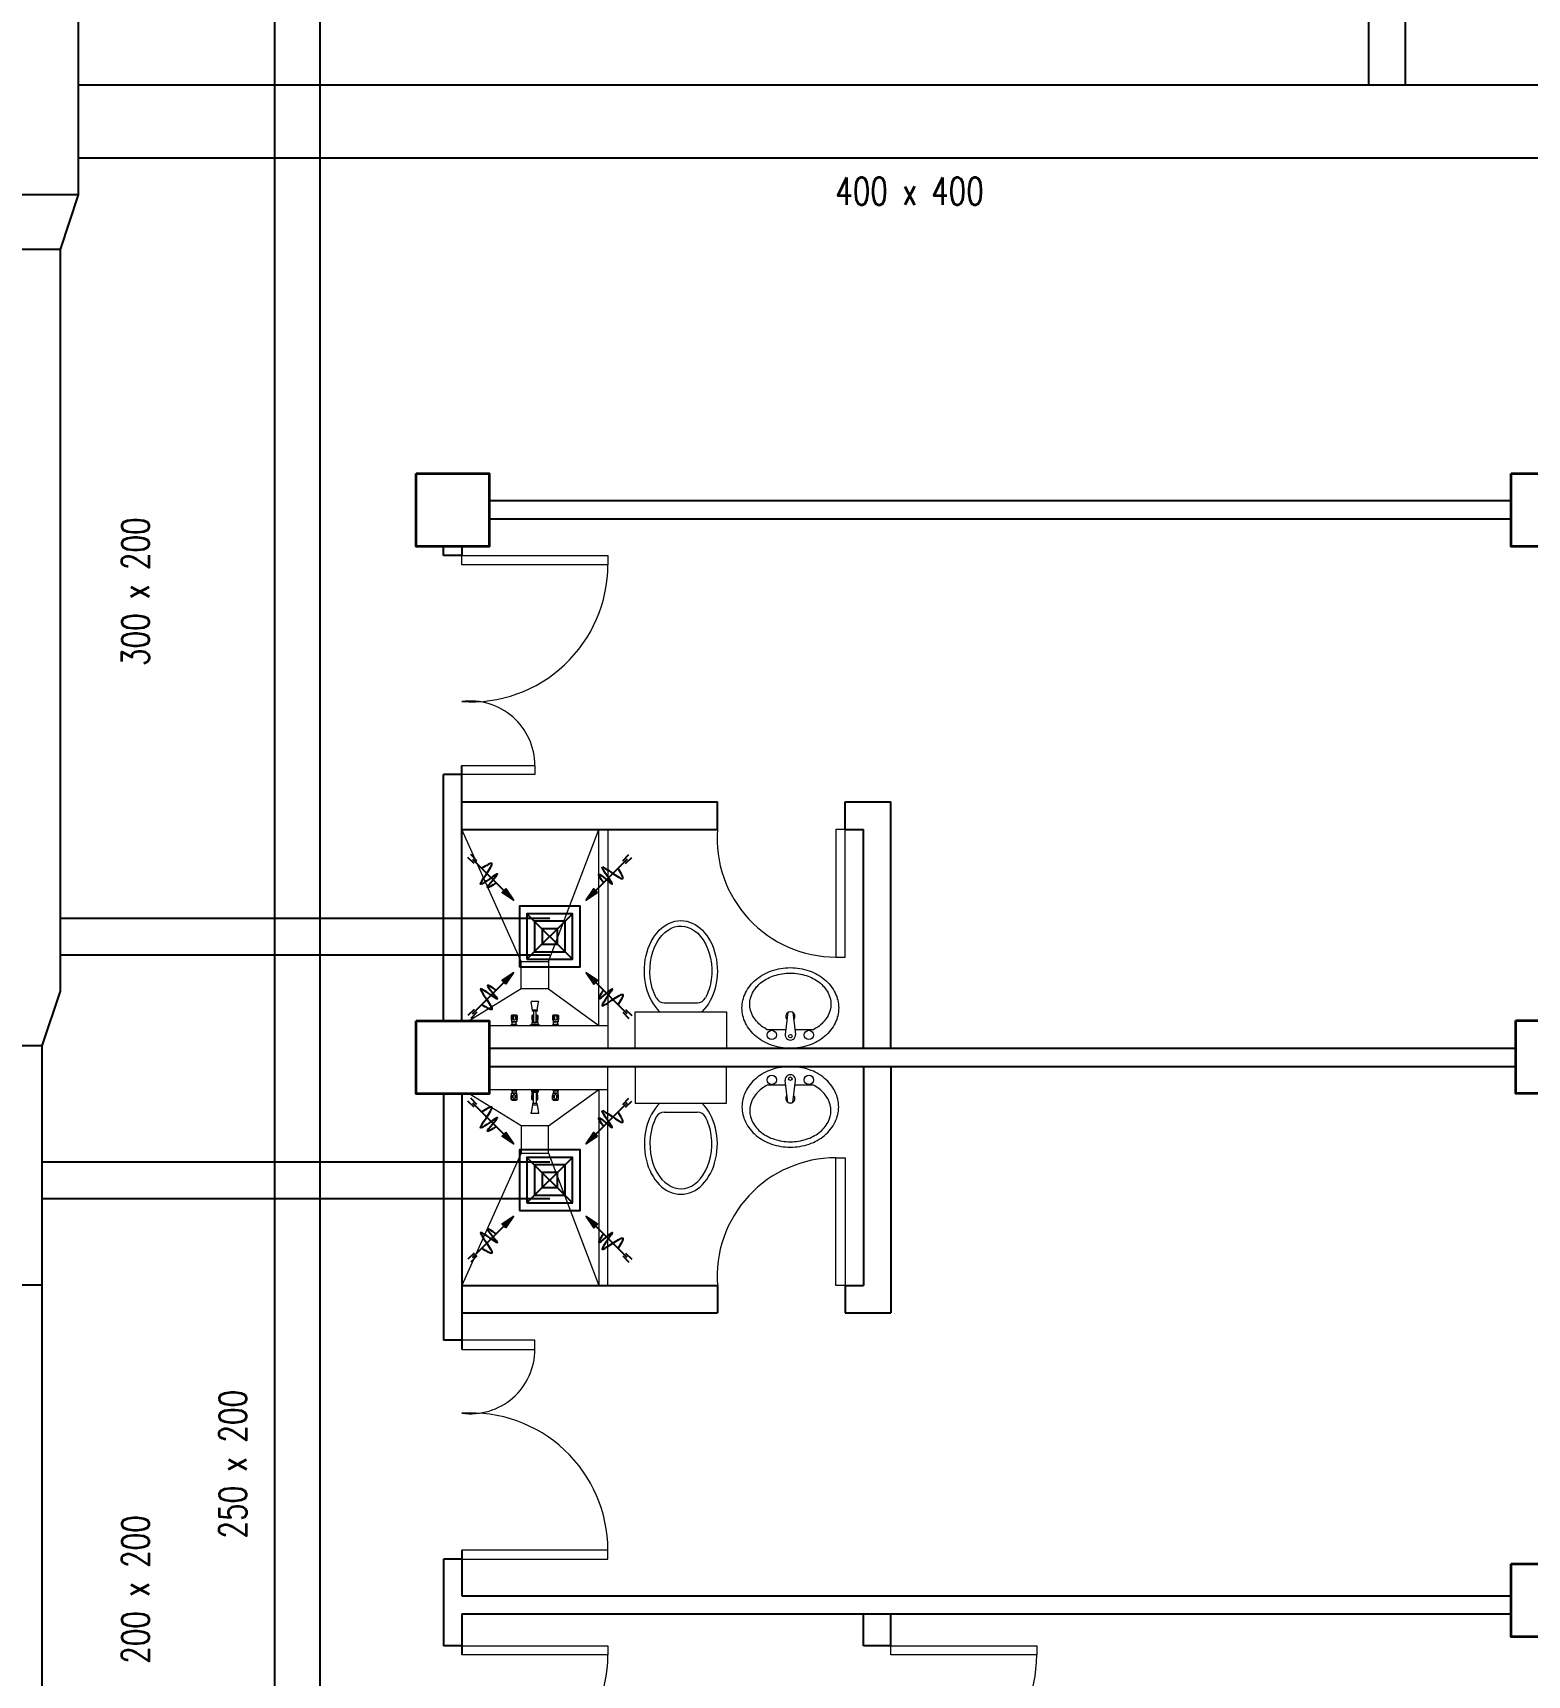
# Model space of a CAD drawing. Header units: millimetres. Extents: x 3 to 200, y 1 to 233.
# Drawn here: x 21.22 to 29.41, y 20.55 to 29.55 of the extents above; entities that cross this region are included whole.
import ezdxf

# ---------------------------------------------------------------- set-up
doc = ezdxf.new("R2010")
doc.units = ezdxf.units.MM
doc.header["$MEASUREMENT"] = 0
for name, color, linetype in [('ahu line', 150, 'Continuous'), ('AIR', 7, 'Continuous'), ('AIR-00', 8, 'Continuous'), ('AIR-03', 30, 'Continuous'), ('ducting label', 7, 'Continuous'), ('exhaust', 1, 'Continuous')]:
    doc.layers.add(name, color=color, linetype=linetype)
doc.styles.add('Arch-Dim', font='simplex.shx', dxfattribs={"width": 0.75})

# ---------------------------------------------------------------- blocks, each defined once
blk = doc.blocks.new('GRILL-C-IN')
at = {"layer": 'AIR-00', "ltscale": 3}
for p, q in [((-0.623, 0.601), (-0.674, 0.651)), ((-0.601, 0.623), (-0.651, 0.674)), ((-0.637, 0.637), (-0.3, 0.3)), ((0.637, 0.637), (0.3, 0.3)), ((0.601, 0.623), (0.651, 0.674)), ((0.623, 0.601), (0.674, 0.651)), ((-0.637, -0.637), (-0.3, -0.3)), ((0.637, -0.637), (0.3, -0.3)), ((-0.623, -0.601), (-0.674, -0.651)), ((-0.601, -0.623), (-0.651, -0.674)), ((0.601, -0.623), (0.651, -0.674)), ((0.623, -0.601), (0.674, -0.651))]:
    blk.add_line(p, q, dxfattribs=at)
at = {"layer": 'AIR-00', "color": 50}
for p, q in [((-0.188, 0.187), (0.187, -0.188)), ((0.187, 0.187), (-0.188, -0.188))]:
    blk.add_line(p, q, dxfattribs=at)
at = {"layer": 'AIR-00', "ltscale": 3}
for points in [[(-0.362, 0.393), (-0.393, 0.362), (-0.3, 0.3)], [(0.393, 0.362), (0.362, 0.393), (0.3, 0.3)], [(-0.362, -0.393), (-0.393, -0.362), (-0.3, -0.3)], [(0.393, -0.362), (0.362, -0.393), (0.3, -0.3)]]:
    blk.add_lwpolyline(points, close=True, dxfattribs=at)
at = {"layer": 'AIR-00', "color": 50}
for points in [[(-0.188, -0.188), (0.187, -0.188), (0.187, 0.187), (-0.188, 0.187)], [(-0.125, -0.125), (0.125, -0.125), (0.125, 0.125), (-0.125, 0.125)], [(-0.062, -0.062), (0.062, -0.062), (0.062, 0.062), (-0.062, 0.062)]]:
    blk.add_lwpolyline(points, close=True, dxfattribs=at)
at = {"layer": 'AIR-00', "ltscale": 3}
for points in [[(-0.441, 0.441), (-0.512, 0.404), (-0.432, 0.514), (-0.568, 0.43), (-0.477, 0.6), (-0.561, 0.561)], [(0.441, 0.441), (0.404, 0.512), (0.514, 0.432), (0.43, 0.568), (0.6, 0.477), (0.561, 0.561)], [(-0.441, -0.441), (-0.512, -0.404), (-0.432, -0.514), (-0.568, -0.43), (-0.477, -0.6), (-0.561, -0.561)], [(0.441, -0.441), (0.404, -0.512), (0.514, -0.432), (0.43, -0.568), (0.6, -0.477), (0.561, -0.561)]]:
    blk.add_spline(points, degree=3, dxfattribs=at)
for points in [[(-0.3, 0.3), (-0.362, 0.393), (-0.393, 0.362)], [(0.3, 0.3), (0.393, 0.362), (0.362, 0.393)], [(-0.3, -0.3), (-0.362, -0.393), (-0.393, -0.362)], [(0.3, -0.3), (0.393, -0.362), (0.362, -0.393)]]:
    blk.add_solid(points, dxfattribs=at)
at = {"layer": 'AIR-03', "color": 6}
blk.add_lwpolyline([(-0.25, -0.25), (0.25, -0.25), (0.25, 0.25), (-0.25, 0.25)], close=True, dxfattribs=at)

msp = doc.modelspace()

# ---------------------------------------------------------------- linework, layer by layer
at = {"color": 8, "linetype": 'ByBlock', "lineweight": 25}
for p, q in [((29.3199, 26.9867), (23.7199, 26.9867)), ((29.3199, 26.8867), (23.7199, 26.8867)), ((23.4699, 26.6867), (23.4699, 26.7367)), ((23.5699, 26.7367), (23.5699, 26.6867)), ((23.5699, 26.6867), (23.4699, 26.6867)), ((23.4699, 24.1367), (23.4699, 25.4867)), ((23.5699, 25.4867), (23.4699, 25.4867)), ((23.4699, 24.1367), (23.4699, 25.4867)), ((23.5699, 24.1367), (23.5699, 25.5367)), ((23.7199, 23.9867), (29.3449, 23.9867)), ((23.7199, 23.8867), (29.3449, 23.8867)), ((23.4699, 23.7367), (23.4699, 22.3867)), ((23.5699, 23.7367), (23.5699, 22.3367)), ((23.5699, 22.3867), (23.4699, 22.3867)), ((23.4699, 21.1867), (23.4699, 20.9367)), ((23.5699, 21.1867), (23.4699, 21.1867)), ((23.5699, 21.2367), (23.5699, 20.9867)), ((23.5699, 20.9867), (29.3199, 20.9867)), ((23.4699, 20.9367), (23.4699, 20.7117)), ((23.5699, 20.8867), (23.5699, 20.6617)), ((23.5699, 20.8867), (29.3199, 20.8867)), ((23.5699, 20.7117), (23.4699, 20.7117))]:
    msp.add_line(p, q, dxfattribs=at)
at = {"color": 8, "linetype": 'ByBlock', "lineweight": 25, "ltscale": 0.3}
for p, q in [((23.5699, 25.3367), (24.9699, 25.3367)), ((24.9699, 25.1867), (24.9699, 25.3367)), ((25.6699, 25.3367), (25.9199, 25.3367)), ((25.6699, 25.1867), (25.6699, 25.3367)), ((25.9199, 23.9867), (25.9199, 25.3367)), ((23.5699, 25.1867), (24.9699, 25.1867)), ((25.6699, 25.1867), (25.7699, 25.1867)), ((25.7699, 23.9867), (25.7699, 25.1867)), ((25.7699, 23.8867), (25.7699, 22.6867)), ((25.9199, 23.8867), (25.9199, 22.5367)), ((23.5699, 22.6867), (24.9699, 22.6867)), ((24.9699, 22.6867), (24.9699, 22.5367)), ((25.6699, 22.6867), (25.7699, 22.6867)), ((25.6699, 22.6867), (25.6699, 22.5367)), ((23.5699, 22.5367), (24.9699, 22.5367)), ((25.6699, 22.5367), (25.9199, 22.5367))]:
    msp.add_line(p, q, dxfattribs=at)
at = {"color": 8, "linetype": 'ByBlock', "lineweight": 9, "ltscale": 0.3}
for p, q in [((23.8949, 24.4617), (23.5699, 25.1867)), ((24.0449, 24.4617), (24.3199, 25.1867)), ((23.8949, 24.3117), (23.6105, 24.1367)), ((24.0449, 24.3117), (24.3199, 24.1117)), ((23.8949, 23.5617), (23.6105, 23.7367)), ((24.0449, 23.5617), (24.3199, 23.7617)), ((23.8949, 23.4117), (23.5699, 22.6867)), ((24.0449, 23.4117), (24.3199, 22.6867))]:
    msp.add_line(p, q, dxfattribs=at)
at = {"color": 8, "linetype": 'ByBlock', "lineweight": 9}
for p, q in [((23.5699, 24.2367), (23.5699, 24.1367)), ((23.4699, 24.1867), (23.4699, 24.1367)), ((23.7199, 24.1117), (24.3699, 24.1117)), ((23.7199, 23.7617), (24.3699, 23.7617))]:
    msp.add_line(p, q, dxfattribs=at)
at = {"color": 8, "lineweight": 9}
for p, q in [((23.9576, 24.1971), (23.949, 24.239)), ((23.9893, 24.2436), (23.9505, 24.2436)), ((23.9822, 24.1971), (23.9907, 24.239)), ((24.6793, 24.2367), (24.8603, 24.2367)), ((23.8432, 24.1689), (23.8396, 24.167)), ((23.8396, 24.167), (23.8729, 24.167)), ((23.8396, 24.167), (23.8396, 24.1451)), ((23.8396, 24.1451), (23.8418, 24.141)), ((23.8422, 24.1392), (23.8422, 24.1333)), ((23.8422, 24.1333), (23.843, 24.131)), ((23.8422, 24.1333), (23.8703, 24.1333)), ((23.843, 24.1451), (23.8504, 24.1451)), ((23.843, 24.131), (23.8695, 24.131)), ((23.8432, 24.1704), (23.8693, 24.1704)), ((23.8432, 24.1704), (23.8432, 24.1689)), ((23.8432, 24.1689), (23.8693, 24.1689)), ((23.8432, 24.1582), (23.8432, 24.1461)), ((23.8449, 24.1193), (23.8449, 24.131)), ((23.8502, 24.1583), (23.8502, 24.1462)), ((23.8695, 24.1451), (23.8622, 24.1451)), ((23.8623, 24.1583), (23.8623, 24.1462)), ((23.8676, 24.1193), (23.8676, 24.131)), ((23.8693, 24.1704), (23.8693, 24.1689)), ((23.8693, 24.1689), (23.8729, 24.167)), ((23.8693, 24.1582), (23.8693, 24.1461)), ((23.8703, 24.1333), (23.8695, 24.131)), ((23.8703, 24.1392), (23.8703, 24.1333)), ((23.8729, 24.1451), (23.8707, 24.141)), ((23.8729, 24.167), (23.8729, 24.1451)), ((23.9873, 24.1272), (23.9525, 24.1272)), ((23.9525, 24.1272), (23.9525, 24.1175)), ((23.9568, 24.1689), (23.9532, 24.167)), ((23.9532, 24.167), (23.9623, 24.167)), ((23.9532, 24.167), (23.9532, 24.1451)), ((23.9532, 24.1451), (23.9554, 24.141)), ((23.9559, 24.1392), (23.9559, 24.1333)), ((23.9559, 24.1333), (23.9623, 24.1333)), ((23.9559, 24.1333), (23.9566, 24.1311)), ((23.9566, 24.1311), (23.9623, 24.1311)), ((23.9567, 24.1451), (23.9623, 24.1451)), ((23.9568, 24.1704), (23.9623, 24.1704)), ((23.9568, 24.1704), (23.9568, 24.1689)), ((23.9568, 24.1689), (23.9623, 24.1689)), ((23.9568, 24.1582), (23.9568, 24.1461)), ((23.9576, 24.1895), (23.9576, 24.1971)), ((23.9576, 24.1971), (23.9822, 24.1971)), ((23.9576, 24.1971), (23.9822, 24.1971)), ((23.9822, 24.1895), (23.9576, 24.1895)), ((23.9585, 24.1272), (23.9585, 24.1311)), ((23.9623, 24.1895), (23.9623, 24.1272)), ((23.9623, 24.1272), (23.9775, 24.1272)), ((23.9775, 24.1272), (23.9775, 24.1895)), ((23.9775, 24.1704), (23.983, 24.1704)), ((23.9775, 24.1689), (23.983, 24.1689)), ((23.9775, 24.167), (23.9866, 24.167)), ((23.9831, 24.1451), (23.9775, 24.1451)), ((23.9775, 24.1333), (23.9839, 24.1333)), ((23.9775, 24.1311), (23.9832, 24.1311)), ((23.9813, 24.1272), (23.9813, 24.1311)), ((23.9822, 24.1971), (23.9822, 24.1895)), ((23.983, 24.1704), (23.983, 24.1689)), ((23.983, 24.1689), (23.9866, 24.167)), ((23.983, 24.1582), (23.983, 24.1461)), ((23.9839, 24.1333), (23.9832, 24.1311)), ((23.9839, 24.1392), (23.9839, 24.1333)), ((23.9866, 24.1451), (23.9844, 24.141)), ((23.9866, 24.167), (23.9866, 24.1451)), ((23.9873, 24.1175), (23.9873, 24.1272)), ((24.0705, 24.1689), (24.0669, 24.167)), ((24.0669, 24.167), (24.1002, 24.1671)), ((24.0669, 24.167), (24.0669, 24.1451)), ((24.0669, 24.1451), (24.0691, 24.141)), ((24.0695, 24.1392), (24.0695, 24.1333)), ((24.0695, 24.1333), (24.0976, 24.1333)), ((24.0695, 24.1333), (24.0703, 24.1311)), ((24.0703, 24.1451), (24.0776, 24.1451)), ((24.0703, 24.1311), (24.0968, 24.1311)), ((24.0705, 24.1705), (24.0705, 24.1689)), ((24.0705, 24.1705), (24.0966, 24.1705)), ((24.0705, 24.1689), (24.0966, 24.1689)), ((24.0705, 24.1582), (24.0705, 24.1461)), ((24.0722, 24.1193), (24.0722, 24.1311)), ((24.0775, 24.1583), (24.0775, 24.1462)), ((24.0968, 24.1451), (24.0894, 24.1451)), ((24.0896, 24.1583), (24.0896, 24.1462)), ((24.0949, 24.1193), (24.0949, 24.1311)), ((24.0966, 24.1705), (24.0966, 24.1689)), ((24.0966, 24.1689), (24.1002, 24.1671)), ((24.0966, 24.1582), (24.0966, 24.1461)), ((24.0976, 24.1333), (24.0968, 24.1311)), ((24.0976, 24.1392), (24.0976, 24.1333)), ((24.1002, 24.1451), (24.098, 24.141)), ((24.1002, 24.1671), (24.1002, 24.1451)), ((24.5199, 23.9867), (24.5199, 24.1867)), ((24.5199, 24.1867), (25.0199, 24.1867)), ((25.0199, 24.1867), (25.0199, 23.9867)), ((25.3554, 24.1846), (25.3421, 24.0628)), ((25.3844, 24.1846), (25.3977, 24.0628)), ((23.8392, 24.1125), (23.8426, 24.1193)), ((23.8392, 24.1125), (23.8733, 24.1125)), ((23.8392, 24.1125), (23.8392, 24.1117)), ((23.8392, 24.1117), (23.8733, 24.1117)), ((23.8426, 24.1193), (23.8699, 24.1193)), ((23.8733, 24.1125), (23.8699, 24.1193)), ((23.8733, 24.1125), (23.8733, 24.1117)), ((23.9525, 24.1175), (23.9409, 24.1117)), ((23.9409, 24.1117), (23.9989, 24.1117)), ((23.9873, 24.1175), (23.9525, 24.1175)), ((23.9525, 24.1175), (23.9873, 24.1175)), ((23.9989, 24.1117), (23.9873, 24.1175)), ((24.0665, 24.1125), (24.0699, 24.1193)), ((24.0665, 24.1125), (24.0665, 24.1117)), ((24.0665, 24.1125), (24.1006, 24.1125)), ((24.0665, 24.1117), (24.1006, 24.1117)), ((24.0699, 24.1193), (24.0972, 24.1193)), ((24.1006, 24.1125), (24.0972, 24.1193)), ((24.1006, 24.1125), (24.1006, 24.1117)), ((25.0199, 23.9867), (24.5199, 23.9867)), ((24.5199, 23.8867), (24.5199, 23.6867)), ((25.0199, 23.8867), (24.5199, 23.8867)), ((25.0199, 23.6867), (25.0199, 23.8867)), ((25.3554, 23.6888), (25.3421, 23.8107)), ((25.3844, 23.6888), (25.3977, 23.8107)), ((23.8392, 23.7617), (23.8733, 23.7617)), ((23.8392, 23.761), (23.8392, 23.7617)), ((23.8392, 23.761), (23.8733, 23.761)), ((23.8392, 23.761), (23.8426, 23.7542)), ((23.8396, 23.7284), (23.8418, 23.7325)), ((23.8396, 23.7064), (23.8396, 23.7284)), ((23.8396, 23.7064), (23.8729, 23.7064)), ((23.8432, 23.7046), (23.8396, 23.7064)), ((23.8422, 23.7402), (23.843, 23.7424)), ((23.8422, 23.7402), (23.8703, 23.7402)), ((23.8422, 23.7343), (23.8422, 23.7402)), ((23.8426, 23.7542), (23.8699, 23.7542)), ((23.843, 23.7424), (23.8695, 23.7424)), ((23.843, 23.7284), (23.8504, 23.7284)), ((23.8432, 23.7153), (23.8432, 23.7274)), ((23.8432, 23.7046), (23.8693, 23.7045)), ((23.8432, 23.703), (23.8432, 23.7046)), ((23.8432, 23.703), (23.8693, 23.703)), ((23.8449, 23.7542), (23.8449, 23.7424)), ((23.8502, 23.7152), (23.8502, 23.7273)), ((23.8695, 23.7284), (23.8622, 23.7284)), ((23.8623, 23.7152), (23.8623, 23.7273)), ((23.8676, 23.7542), (23.8676, 23.7424)), ((23.8693, 23.7153), (23.8693, 23.7274)), ((23.8693, 23.7045), (23.8729, 23.7064)), ((23.8693, 23.703), (23.8693, 23.7045)), ((23.8703, 23.7402), (23.8695, 23.7424)), ((23.8733, 23.761), (23.8699, 23.7542)), ((23.8703, 23.7343), (23.8703, 23.7402)), ((23.8729, 23.7284), (23.8707, 23.7325)), ((23.8729, 23.7064), (23.8729, 23.7284)), ((23.8733, 23.761), (23.8733, 23.7617)), ((23.9525, 23.756), (23.9409, 23.7617)), ((23.9409, 23.7617), (23.9989, 23.7617)), ((23.9576, 23.6764), (23.949, 23.6344)), ((23.9873, 23.7559), (23.9525, 23.756)), ((23.9525, 23.7463), (23.9525, 23.756)), ((23.9525, 23.756), (23.9873, 23.7559)), ((23.9873, 23.7463), (23.9525, 23.7463)), ((23.9532, 23.7284), (23.9554, 23.7325)), ((23.9532, 23.7064), (23.9532, 23.7284)), ((23.9532, 23.7064), (23.9623, 23.7064)), ((23.9568, 23.7045), (23.9532, 23.7064)), ((23.9559, 23.7401), (23.9566, 23.7424)), ((23.9559, 23.7401), (23.9623, 23.7401)), ((23.9559, 23.7343), (23.9559, 23.7401)), ((23.9566, 23.7424), (23.9623, 23.7424)), ((23.9567, 23.7284), (23.9623, 23.7284)), ((23.9568, 23.7153), (23.9568, 23.7274)), ((23.9568, 23.7045), (23.9623, 23.7045)), ((23.9568, 23.703), (23.9568, 23.7045)), ((23.9568, 23.703), (23.9623, 23.703)), ((23.9576, 23.6839), (23.9576, 23.6764)), ((23.9822, 23.6839), (23.9576, 23.6839)), ((23.9576, 23.6764), (23.9822, 23.6764)), ((23.9576, 23.6764), (23.9822, 23.6764)), ((23.9585, 23.7463), (23.9585, 23.7424)), ((23.9623, 23.6839), (23.9623, 23.7463)), ((23.9623, 23.7463), (23.9775, 23.7463)), ((23.9775, 23.7463), (23.9775, 23.6839)), ((23.9775, 23.7424), (23.9832, 23.7424)), ((23.9775, 23.7401), (23.9839, 23.7401)), ((23.9831, 23.7284), (23.9775, 23.7284)), ((23.9775, 23.7064), (23.9866, 23.7064)), ((23.9775, 23.7045), (23.983, 23.7045)), ((23.9775, 23.703), (23.983, 23.703)), ((23.9813, 23.7463), (23.9813, 23.7424)), ((23.9822, 23.6764), (23.9822, 23.6839)), ((23.9822, 23.6764), (23.9907, 23.6344)), ((23.983, 23.7153), (23.983, 23.7274)), ((23.983, 23.7045), (23.9866, 23.7064)), ((23.983, 23.703), (23.983, 23.7045)), ((23.9839, 23.7401), (23.9832, 23.7424)), ((23.9839, 23.7343), (23.9839, 23.7401)), ((23.9866, 23.7284), (23.9844, 23.7325)), ((23.9866, 23.7064), (23.9866, 23.7284)), ((23.9989, 23.7617), (23.9873, 23.7559)), ((23.9873, 23.7559), (23.9873, 23.7463)), ((24.0665, 23.761), (24.0665, 23.7617)), ((24.0665, 23.7617), (24.1006, 23.7617)), ((24.0665, 23.761), (24.0699, 23.7541)), ((24.0665, 23.761), (24.1006, 23.761)), ((24.0669, 23.7284), (24.0691, 23.7325)), ((24.0669, 23.7064), (24.0669, 23.7284)), ((24.0705, 23.7045), (24.0669, 23.7064)), ((24.0669, 23.7064), (24.1002, 23.7064)), ((24.0695, 23.7401), (24.0703, 23.7424)), ((24.0695, 23.7343), (24.0695, 23.7401)), ((24.0695, 23.7401), (24.0976, 23.7401)), ((24.0699, 23.7541), (24.0972, 23.7541)), ((24.0703, 23.7424), (24.0968, 23.7424)), ((24.0703, 23.7284), (24.0776, 23.7284)), ((24.0705, 23.7152), (24.0705, 23.7274)), ((24.0705, 23.703), (24.0705, 23.7045)), ((24.0705, 23.7045), (24.0966, 23.7045)), ((24.0705, 23.703), (24.0966, 23.703)), ((24.0722, 23.7542), (24.0722, 23.7424)), ((24.0775, 23.7151), (24.0775, 23.7273)), ((24.0968, 23.7284), (24.0894, 23.7284)), ((24.0896, 23.7151), (24.0896, 23.7273)), ((24.0949, 23.7542), (24.0949, 23.7424)), ((24.0966, 23.7152), (24.0966, 23.7274)), ((24.0966, 23.7045), (24.1002, 23.7064)), ((24.0966, 23.703), (24.0966, 23.7045)), ((24.0976, 23.7401), (24.0968, 23.7424)), ((24.1006, 23.761), (24.0972, 23.7541)), ((24.0976, 23.7343), (24.0976, 23.7401)), ((24.1002, 23.7284), (24.098, 23.7325)), ((24.1002, 23.7064), (24.1002, 23.7284)), ((24.1006, 23.761), (24.1006, 23.7617)), ((24.5199, 23.6867), (25.0199, 23.6867)), ((23.9893, 23.6299), (23.9505, 23.6299)), ((24.6793, 23.6367), (24.8603, 23.6367))]:
    msp.add_line(p, q, dxfattribs=at)
at = {"color": 8, "linetype": 'Continuous', "lineweight": 25}
for p, q in [((25.7699, 20.7117), (25.7699, 20.8867)), ((25.9199, 20.7117), (25.9199, 20.8867)), ((25.9199, 20.7117), (25.7699, 20.7117))]:
    msp.add_line(p, q, dxfattribs=at)
at = {"color": 8, "linetype": 'ByBlock', "lineweight": 35}
for points in [[(23.3199, 27.1367), (23.7199, 27.1367), (23.7199, 26.7367), (23.3199, 26.7367)], [(29.3199, 27.1367), (29.7199, 27.1367), (29.7199, 26.7367), (29.3199, 26.7367)], [(23.3199, 24.1367), (23.7199, 24.1367), (23.7199, 23.7367), (23.3199, 23.7367)], [(29.3449, 24.1388), (29.7449, 24.1388), (29.7449, 23.7388), (29.3449, 23.7388)], [(29.3199, 21.1617), (29.7199, 21.1617), (29.7199, 20.7617), (29.3199, 20.7617)]]:
    msp.add_lwpolyline(points, close=True, dxfattribs=at)
at = {"color": 8, "lineweight": 13, "ltscale": 0.03}
for points in [[(23.5699, 26.6367), (23.5699, 26.6867), (24.3699, 26.6867), (24.3699, 26.6367)], [(23.5699, 25.4867), (23.5699, 25.5367), (23.9699, 25.5367), (23.9699, 25.4867)], [(25.6699, 25.1867), (25.6199, 25.1867), (25.6199, 24.4867), (25.6699, 24.4867)], [(25.6699, 22.6867), (25.6199, 22.6867), (25.6199, 23.3867), (25.6699, 23.3867)], [(23.5699, 22.3867), (23.5699, 22.3367), (23.9699, 22.3367), (23.9699, 22.3867)], [(23.5699, 21.2367), (23.5699, 21.1867), (24.3699, 21.1867), (24.3699, 21.2367)], [(23.5699, 20.6617), (23.5699, 20.7117), (24.3699, 20.7117), (24.3699, 20.6617)], [(25.9199, 20.6617), (25.9199, 20.7117), (26.7199, 20.7117), (26.7199, 20.6617)]]:
    msp.add_lwpolyline(points, close=True, dxfattribs=at)
at = {"color": 8, "linetype": 'ByBlock', "lineweight": 9, "ltscale": 0.3}
for points in [[(24.3199, 24.1117), (24.3199, 25.1867), (24.3699, 25.1867), (24.3699, 23.9867), (24.3699, 23.9867)], [(24.3199, 23.7617), (24.3199, 22.6867), (24.3699, 22.6867), (24.3699, 23.8867), (24.3699, 23.8867)]]:
    msp.add_lwpolyline(points, dxfattribs=at)
at = {"color": 8, "linetype": 'ByBlock', "lineweight": 9, "ltscale": 0.03}
for points in [[(24.0449, 24.3117), (23.8949, 24.3117), (23.8949, 24.4617), (24.0449, 24.4617)], [(24.0449, 23.5617), (23.8949, 23.5617), (23.8949, 23.4117), (24.0449, 23.4117)]]:
    msp.add_lwpolyline(points, close=True, dxfattribs=at)
at = {"color": 8, "lineweight": 9}
msp.add_lwpolyline([(25.1049, 24.2077, -0.11576), (25.1243, 24.2902, -0.104047), (25.1825, 24.364, -0.090875), (25.2664, 24.4114, -0.083344), (25.3699, 24.4287, -0.083344), (25.4734, 24.4114, -0.090875), (25.5573, 24.364, -0.104047), (25.6155, 24.2902, -0.11576), (25.6349, 24.2077, -0.11576), (25.6155, 24.1253, -0.104047), (25.5573, 24.0515, -0.090875), (25.4734, 24.0041, -0.083344), (25.3699, 23.9867, -0.083344), (25.2664, 24.0041, -0.090875), (25.1825, 24.0515, -0.104047), (25.1243, 24.1253, -0.11576)], format="xyb", close=True, dxfattribs=at)
for points in [[(25.1474, 24.2287, -0.124838), (25.1633, 24.2913, -0.105788), (25.2126, 24.3489, -0.086697), (25.2823, 24.3852, -0.076776), (25.3699, 24.3987, -0.076776), (25.4575, 24.3852, -0.086697), (25.5272, 24.3489, -0.105788), (25.5765, 24.2913, -0.124838), (25.5924, 24.2287, -0.124838), (25.5765, 24.1662, -0.105788), (25.5272, 24.1085, -0.040067), (25.4965, 24.0887), (25.3943, 24.0887, -0.040067)], [(25.3455, 24.0887), (25.2433, 24.0887, -0.040067), (25.2126, 24.1085, -0.105788), (25.1633, 24.1662, -0.124838), (25.1474, 24.2287, -0.124838)], [(25.1474, 23.6447, 0.124838), (25.1633, 23.5822, 0.105788), (25.2126, 23.5245, 0.086697), (25.2823, 23.4883, 0.076776), (25.3699, 23.4747, 0.076776), (25.4575, 23.4883, 0.086697), (25.5272, 23.5245, 0.105788), (25.5765, 23.5822, 0.124838), (25.5924, 23.6447, 0.124838), (25.5765, 23.7073, 0.105788), (25.5272, 23.7649, 0.040067), (25.4965, 23.7847), (25.3943, 23.7847, 0.040067)], [(25.3455, 23.7847), (25.2433, 23.7847, 0.040067), (25.2126, 23.7649, 0.105788), (25.1633, 23.7073, 0.124838), (25.1474, 23.6447, 0.124838)]]:
    msp.add_lwpolyline(points, format="xyb", dxfattribs=at)
for centre, radius in [((25.2683, 24.0597), 0.0255), ((25.3699, 24.0532), 0.0095), ((25.4715, 24.0597), 0.0255), ((25.2683, 23.8137), 0.0255), ((25.3699, 23.8202), 0.0095), ((25.4715, 23.8137), 0.0255)]:
    msp.add_circle(centre, radius, dxfattribs=at)
at = {"color": 8, "lineweight": 13, "ltscale": 0.03}
for centre, radius, start, end in [((23.6183, 26.6367), 0.7516, 266.30478, 0), ((23.6168, 25.5367), 0.3531, 0, 97.62815), ((25.6199, 25.1385), 0.6518, 175.75781, 270), ((25.6199, 22.7349), 0.6518, 90, 184.24219), ((23.6168, 22.3367), 0.3531, 262.37185, 0), ((23.6183, 21.2367), 0.7516, 0, 93.69522), ((23.6183, 20.6617), 0.7516, 266.30478, 0), ((25.9683, 20.6617), 0.7516, 266.30478, 0)]:
    msp.add_arc(centre, radius, start, end, dxfattribs=at)
at = {"color": 8, "lineweight": 9}
for centre, radius, start, end in [((24.6793, 24.2867), 0.05, 208.15006, 270), ((24.8603, 24.2867), 0.05, 270, 331.99164), ((25.3699, 24.1617), 0.025, 126.30681, 221.20218), ((25.3699, 24.0909), 0.0948, 81.20259, 98.79741), ((25.3699, 24.1617), 0.025, 71.37929, 108.62071), ((25.3699, 24.1617), 0.025, 318.79782, 53.69319), ((25.3699, 24.0597), 0.028, 173.75449, 6.24551), ((25.3537, 23.6168), 0.2673, 109.05688, 129.82683), ((25.3699, 23.5698), 0.3169, 90, 109.05688), ((25.3699, 23.5698), 0.3169, 70.94312, 90), ((25.3861, 23.6168), 0.2673, 50.17317, 70.94312), ((25.3288, 23.6466), 0.2283, 129.82683, 153.58726), ((25.3699, 23.8137), 0.028, 353.75449, 186.24551), ((25.411, 23.6466), 0.2283, 26.41274, 50.17317), ((25.2903, 23.6657), 0.1854, 153.58726, 180), ((25.3699, 23.7118), 0.025, 138.79782, 233.69319), ((25.3699, 23.7825), 0.0948, 261.20259, 278.79741), ((25.3699, 23.7118), 0.025, 251.37929, 288.62071), ((25.3699, 23.7118), 0.025, 306.30681, 41.20218), ((25.4495, 23.6657), 0.1854, 0, 26.41274), ((24.6793, 23.5867), 0.05, 90, 151.84994), ((24.8603, 23.5867), 0.05, 28.00836, 90), ((25.2903, 23.6657), 0.1854, 180, 206.41274), ((25.3288, 23.6848), 0.2283, 206.41274, 230.17317), ((25.411, 23.6848), 0.2283, 309.82683, 333.58726), ((25.4495, 23.6657), 0.1854, 333.58726, 0), ((25.3537, 23.7147), 0.2673, 230.17317, 250.94312), ((25.3861, 23.7147), 0.2673, 289.05688, 309.82683), ((25.3699, 23.7616), 0.3169, 250.94312, 270), ((25.3699, 23.7616), 0.3169, 270, 289.05688)]:
    msp.add_arc(centre, radius, start, end, dxfattribs=at)
at = {"color": 8, "lineweight": 9, "extrusion": (0, 0, -1)}
msp.add_ellipse((24.7699, 24.4117), major_axis=(0, -0.275), ratio=0.727273, start_param=0.612555, end_param=5.670631, dxfattribs=at)
at = {"color": 8, "lineweight": 9}
for centre, major_axis, ratio, start_param, end_param in [((23.9526, 24.2404), (-0.00268, 0.00268), 1, -0.216453, 1.153609), ((23.8305, 23.7161), (0.00896, 0.00896), 1, -1.559299, -0.848214), ((23.828, 23.7213), (0.0118, 0.0118), 1, -0.264769, -0.132543), ((23.8385, 23.7343), (0.00268, -0.00268), 1, 0.291344, 0.785286), ((23.8394, 23.7274), (0.00268, 0.00268), 1, -0.785511, -0.157871), ((23.854, 23.7273), (0.00268, -0.00268), 1, 3.299239, 3.926878), ((23.8606, 23.7159), (0.00738, -0.00738), 1, 4.000472, 4.78527), ((23.8611, 23.7222), (0.00887, 0.00887), 1, 1.36743, 1.728443), ((23.8563, 23.7109), (0.00268, -0.00268), 1, 4.78527, 6.21008), ((23.8563, 23.7295), (0.00268, 0.00268), 1, 0.203142, 1.36743), ((23.8514, 23.7222), (0.00887, -0.00887), 1, 1.412925, 1.773938), ((23.8519, 23.7159), (0.00738, 0.00738), 1, 4.639283, 5.424081), ((23.8585, 23.7273), (0.00268, -0.00268), 1, 0.785286, 1.412925), ((23.8731, 23.7274), (0.00268, -0.00268), 1, 3.299239, 3.926878), ((23.882, 23.7161), (0.00896, -0.00896), 1, 3.989582, 4.700667), ((23.8845, 23.7213), (0.0118, 0.0118), 1, 1.703115, 1.83534), ((23.8741, 23.7343), (0.00268, -0.00268), 1, 3.926878, 4.42082), ((23.9442, 23.7161), (0.00896, -0.00896), 1, 0.011497, 0.722582), ((23.9416, 23.7213), (0.0118, -0.0118), 1, 1.306028, 1.438253), ((23.9521, 23.7343), (0.00268, 0.00268), 1, -1.279452, -0.785511), ((23.953, 23.7274), (0.00268, 0.00268), 1, -0.785511, -0.157871), ((23.9868, 23.7274), (0.00268, -0.00268), 1, 3.299239, 3.926878), ((23.9956, 23.716), (0.00896, 0.00896), 1, 2.418785, 3.129871), ((23.9982, 23.7213), (0.0118, -0.0118), 1, 3.273911, 3.406137), ((23.9877, 23.7343), (0.00268, -0.00268), 1, 3.926878, 4.42082), ((24.0578, 23.716), (0.00896, 0.00896), 1, -1.559299, -0.848214), ((24.0553, 23.7213), (0.0118, 0.0118), 1, -0.264769, -0.132543), ((24.0657, 23.7343), (0.00268, 0.00268), 1, -1.279452, -0.785511), ((24.0667, 23.7274), (0.00268, -0.00268), 1, 0.785286, 1.412925), ((24.0813, 23.7273), (0.00268, -0.00268), 1, 3.299239, 3.926878), ((24.0879, 23.7159), (0.00738, -0.00738), 1, 4.000472, 4.78527), ((24.0883, 23.7221), (0.00887, -0.00887), 1, 2.938226, 3.299239), ((24.0835, 23.7109), (0.00268, 0.00268), 1, 3.214474, 4.639283), ((24.0835, 23.7295), (0.00268, 0.00268), 1, 0.203142, 1.36743), ((24.0787, 23.7221), (0.00887, 0.00887), 1, -0.157871, 0.203142), ((24.0792, 23.7159), (0.00738, -0.00738), 1, 6.21008, 6.994878), ((24.0858, 23.7273), (0.00268, -0.00268), 1, 0.785286, 1.412925), ((24.1004, 23.7274), (0.00268, 0.00268), 1, 1.728443, 2.356082), ((24.1093, 23.716), (0.00896, 0.00896), 1, 2.418785, 3.129871), ((24.1118, 23.7213), (0.0118, 0.0118), 1, 1.703115, 1.83534), ((24.1013, 23.7343), (0.00268, 0.00268), 1, 2.356082, 2.850023), ((24.7699, 23.4617), (0, 0.275), 0.727273, 0.612555, 5.670631), ((23.9872, 23.6331), (0.00268, -0.00268), 1, 6.066508, 7.43657)]:
    msp.add_ellipse(centre, major_axis=major_axis, ratio=ratio, start_param=start_param, end_param=end_param, dxfattribs=at)
at = {"color": 8, "lineweight": 9, "extrusion": (4.99074e-41, 2.88216e-41, -1)}
for centre, major_axis, start_param, end_param in [((23.9872, 24.2404), (-0.00268, 0.00268), 1.354119, 2.724181), ((23.8305, 24.1574), (0.00896, 0.00896), 0.011497, 0.722582), ((23.828, 24.1521), (-0.0118, 0.0118), 2.876824, 3.009049), ((23.8385, 24.1392), (-0.00268, 0.00268), 1.862141, 2.356082), ((23.8394, 24.1461), (-0.00268, 0.00268), 2.356082, 2.983721), ((23.8606, 24.1575), (0.00738, 0.00738), 4.000472, 4.78527), ((23.854, 24.1462), (0.00268, 0.00268), 3.299239, 3.926878), ((23.8611, 24.1513), (-0.00887, 0.00887), 4.509022, 4.870036), ((23.8563, 24.1626), (0.00268, 0.00268), -1.497915, -0.073106), ((23.8563, 24.144), (0.00268, 0.00268), 1.773938, 2.938226), ((23.8514, 24.1513), (-0.00887, 0.00887), 2.983721, 3.344735), ((23.8519, 24.1575), (-0.00738, 0.00738), 1.497691, 2.282489), ((23.8585, 24.1462), (0.00268, 0.00268), 0.785286, 1.412925), ((23.882, 24.1574), (-0.00896, 0.00896), 5.560378, 6.271464), ((23.8731, 24.1461), (-0.00268, 0.00268), 4.870036, 5.497675), ((23.8845, 24.1521), (0.0118, 0.0118), 3.273911, 3.406137), ((23.8741, 24.1392), (-0.00268, 0.00268), 5.497675, 5.991616), ((23.9442, 24.1574), (0.00896, 0.00896), 0.011497, 0.722582), ((23.9416, 24.1521), (-0.0118, 0.0118), 2.876824, 3.009049), ((23.9521, 24.1392), (0.00268, 0.00268), 0.291344, 0.785286), ((23.953, 24.1461), (0.00268, 0.00268), 0.785286, 1.412925), ((23.9956, 24.1574), (0.00896, 0.00896), 3.989582, 4.700667), ((23.9868, 24.1461), (0.00268, 0.00268), 3.299239, 3.926878), ((23.9982, 24.1521), (-0.0118, 0.0118), 4.844707, 4.976933), ((23.9877, 24.1392), (0.00268, 0.00268), 3.926878, 4.42082), ((24.0578, 24.1574), (0.00896, 0.00896), 0.011497, 0.722582), ((24.0553, 24.1521), (0.0118, 0.0118), 1.306028, 1.438253), ((24.0657, 24.1392), (-0.00268, 0.00268), 1.862141, 2.356082), ((24.0667, 24.1461), (-0.00268, 0.00268), 2.356082, 2.983721), ((24.0879, 24.1576), (0.00738, 0.00738), 4.000472, 4.78527), ((24.0813, 24.1462), (0.00268, 0.00268), 3.299239, 3.926878), ((24.0883, 24.1513), (-0.00887, 0.00887), 4.509022, 4.870036), ((24.0835, 24.1626), (0.00268, 0.00268), -1.497915, -0.073106), ((24.0835, 24.144), (0.00268, 0.00268), 1.773938, 2.938226), ((24.0787, 24.1513), (-0.00887, 0.00887), 2.983721, 3.344735), ((24.0792, 24.1576), (-0.00738, 0.00738), 1.497691, 2.282489), ((24.0858, 24.1462), (0.00268, 0.00268), 0.785286, 1.412925), ((24.1093, 24.1574), (-0.00896, 0.00896), 5.560378, 6.271464), ((24.1004, 24.1461), (-0.00268, 0.00268), 4.870036, 5.497675), ((24.1118, 24.1522), (0.0118, 0.0118), 3.273911, 3.406137), ((24.1013, 24.1392), (-0.00268, 0.00268), 5.497675, 5.991616)]:
    msp.add_ellipse(centre, major_axis=major_axis, ratio=1, start_param=start_param, end_param=end_param, dxfattribs=at)
at = {"color": 8, "lineweight": 9, "extrusion": (4.99074e-41, -2.88216e-41, -1)}
msp.add_ellipse((23.9526, 23.6331), major_axis=(0.00268, 0.00268), ratio=1, start_param=2.92514, end_param=4.295202, dxfattribs=at)
at = {"color": 8, "lineweight": 9}
for points in [[(24.6352, 24.2631), (24.6264, 24.2796), (24.619, 24.2976), (24.5921, 24.3888), (24.5973, 24.476), (24.655, 24.6076), (24.7051, 24.6489), (24.8032, 24.6624), (24.8554, 24.6365), (24.9295, 24.5252), (24.9473, 24.4415), (24.9316, 24.3277), (24.9202, 24.2929), (24.9044, 24.2633)], [(24.6352, 23.6103), (24.6264, 23.5939), (24.619, 23.5759), (24.5921, 23.4847), (24.5973, 23.3975), (24.655, 23.2659), (24.7051, 23.2245), (24.8032, 23.2111), (24.8554, 23.237), (24.9295, 23.3482), (24.9473, 23.4319), (24.9316, 23.5457), (24.9202, 23.5806), (24.9044, 23.6102)]]:
    msp.add_open_spline(points, degree=3, knots=[0.937253, 0.937253, 0.937253, 0.937253, 1.185372, 1.185372, 2.113864, 2.113864, 3.042356, 3.042356, 3.970847, 3.970847, 4.899339, 4.899339, 5.346062, 5.346062, 5.346062, 5.346062], dxfattribs=at)
at = {"layer": 'ahu line', "linetype": 'Continuous'}
for p, q in [((22.5442, 19.5088), (22.5442, 57.0649)), ((22.7942, 19.5088), (22.7942, 57.0649))]:
    msp.add_line(p, q, dxfattribs=at)
at = {"layer": 'exhaust'}
for p, q in [((21.4679, 57.8082), (21.4681, 28.6645)), ((28.5381, 30.6524), (28.5381, 29.2645)), ((28.7381, 30.6524), (28.7381, 29.2645)), ((54.608, 29.2645), (21.4681, 29.2645)), ((54.608, 28.8645), (21.4681, 28.8645)), ((21.4681, 28.6645), (20.9681, 28.6645)), ((21.4681, 28.6645), (21.3681, 28.3645)), ((21.3681, 28.3645), (21.0681, 28.3645)), ((21.3681, 28.3645), (21.3681, 24.2995)), ((21.3681, 24.6995), (24.052, 24.6995)), ((21.3681, 24.4995), (24.052, 24.4995)), ((21.3681, 24.2995), (21.2681, 23.9995)), ((21.2681, 23.9995), (21.0681, 23.9995)), ((21.2681, 23.9995), (21.2681, 18.4603)), ((21.2681, 23.3642), (24.052, 23.3642)), ((21.2681, 23.1642), (24.052, 23.1642)), ((21.2681, 22.6892), (21.0681, 22.6892))]:
    msp.add_line(p, q, dxfattribs=at)

# ---------------------------------------------------------------- block references
at = {"layer": 'AIR', "xscale": 0.6658363358532475, "yscale": 0.6658363358532475, "zscale": 0.6658363358532475}
for p in [(24.052, 24.5995), (24.052, 23.2642)]:
    msp.add_blockref('GRILL-C-IN', p, dxfattribs=at)

# ---------------------------------------------------------------- texts
at = {"layer": 'ducting label', "color": 3, "linetype": 'Continuous', "lineweight": 25, "insert": (25.6155, 28.7598), "char_height": 0.15, "attachment_point": 1, "style": 'Arch-Dim'}
msp.add_mtext_dynamic_manual_height_columns('\\A1;{\\C240;\\c2367469;400 x 400}', width=1.195152, gutter_width=1.011, heights=[0], dxfattribs=at)
at = {"layer": 'ducting label', "color": 3, "linetype": 'Continuous', "lineweight": 25, "insert": (22.2405, 21.2998), "char_height": 0.15, "attachment_point": 1, "rotation": 90, "style": 'Arch-Dim'}
msp.add_mtext_dynamic_manual_height_columns('\\A1;250 x 200', width=1.195152, gutter_width=1.011, heights=[0], dxfattribs=at)
at = {"layer": 'exhaust', "color": 240, "linetype": 'Continuous', "lineweight": 25, "true_color": 0xed1f24, "char_height": 0.15, "attachment_point": 1, "rotation": 90, "style": 'Arch-Dim'}
for s, insert in [('\\A1;300 x 200', (21.7064, 26.0817)), ('\\A1;200 x 200', (21.7064, 20.6132))]:
    msp.add_mtext_dynamic_manual_height_columns(s, width=1.195152, gutter_width=1.011, heights=[0], dxfattribs=dict(at, insert=insert))

doc.saveas('drawing.dxf')
